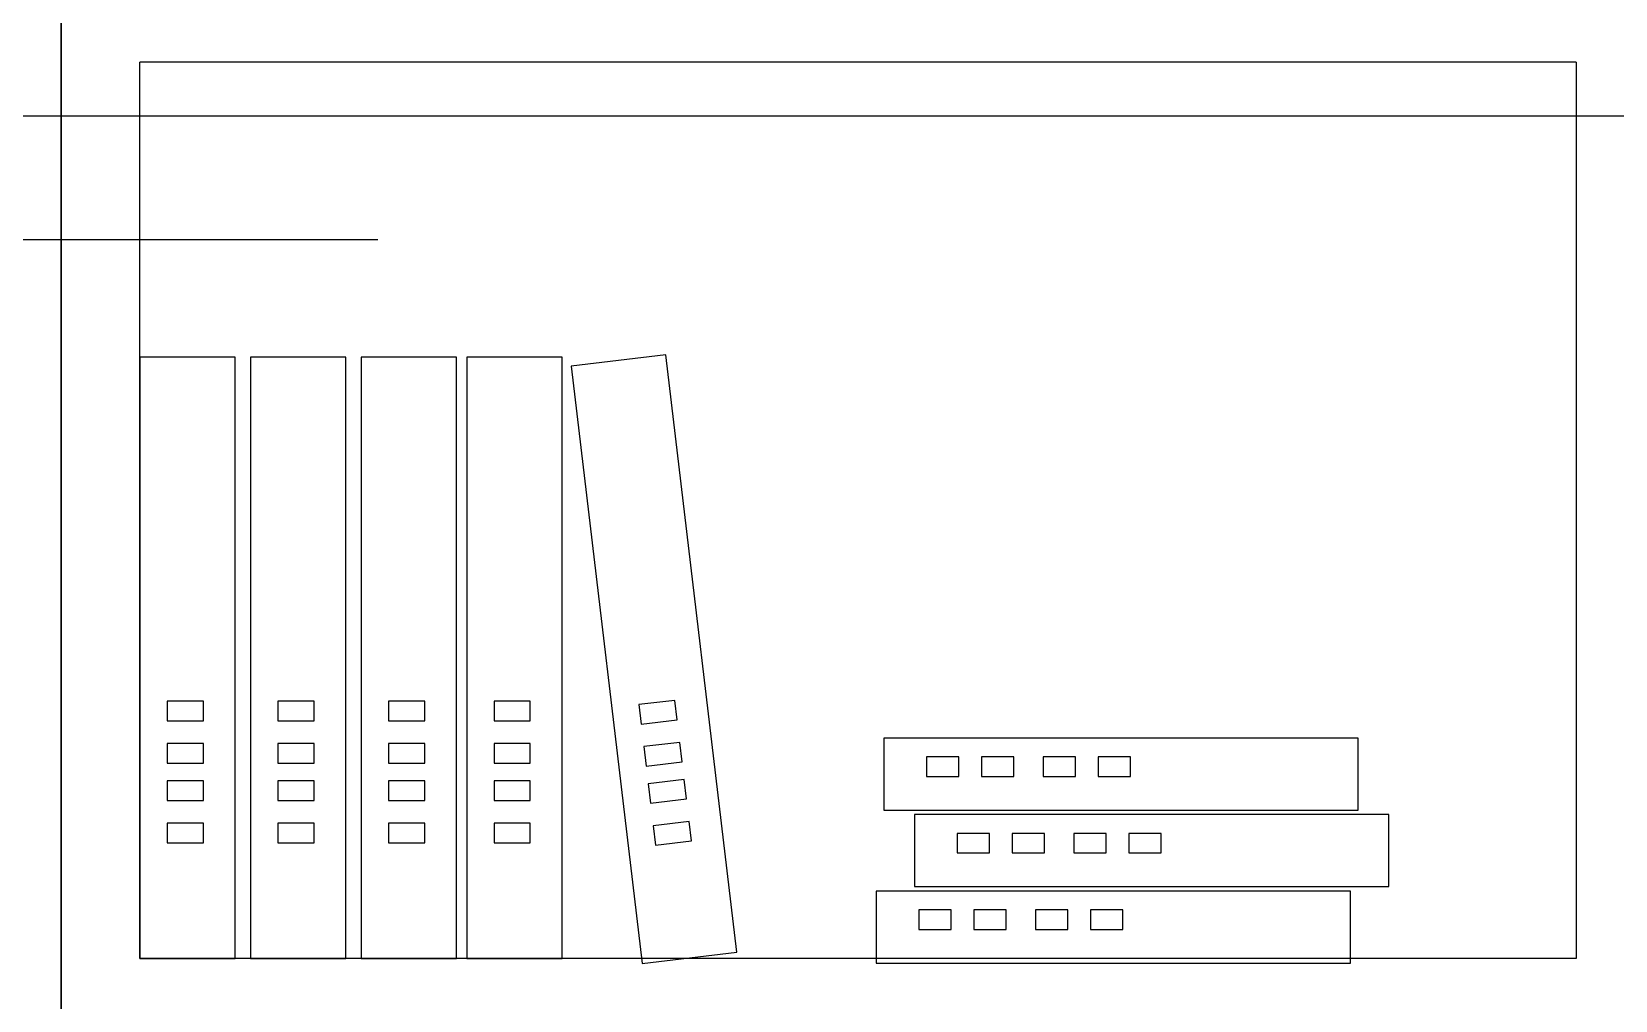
# Model space of a CAD drawing. Extents: x 477 to 4198, y 3437 to 7659.
# Drawn here: x 899 to 1383.1, y 5254.4 to 5550.5 of the extents above; entities that cross this region are included whole.
import ezdxf

# ---------------------------------------------------------------- set-up
doc = ezdxf.new("R2010")
doc.units = 0
doc.header["$MEASUREMENT"] = 0
for name, color, linetype in [('3', 3, 'CONTINUOUS'), ('4', 4, 'CONTINUOUS'), ('7', 7, 'CONTINUOUS'), ('TEXT', 3, 'CONTINUOUS')]:
    doc.layers.add(name, color=color, linetype=linetype)

# ---------------------------------------------------------------- blocks, each defined once
blk = doc.blocks.new('书03')
at = {"layer": '3'}
for p, q in [((202.88, 3.31), (224.57, 185.91)), ((224.57, 185.91), (253.55, 182.47)), ((256.25, 1.38), (256.25, 185.26)), ((256.25, 185.26), (285.43, 185.26)), ((285.43, 185.26), (285.43, 1.38)), ((288.55, 1.38), (288.55, 185.26)), ((288.55, 185.26), (317.73, 185.26)), ((317.73, 185.26), (317.73, 1.38)), ((322.37, 1.38), (322.37, 185.26)), ((322.37, 185.26), (351.55, 185.26)), ((351.55, 185.26), (351.55, 1.38)), ((356.19, 1.38), (356.19, 185.26)), ((356.19, 185.26), (385.37, 185.26)), ((385.37, 185.26), (385.37, 1.38)), ((253.55, 182.47), (231.86, -0.13)), ((12.95, 46.78), (12.95, 68.79)), ((12.95, 68.79), (157.97, 68.79)), ((157.97, 68.79), (157.97, 46.78)), ((3.58, 45.4), (148.6, 45.4)), ((3.58, 23.39), (3.58, 45.4)), ((157.97, 46.78), (12.95, 46.78)), ((148.6, 45.4), (148.6, 23.39)), ((148.6, 23.39), (3.58, 23.39)), ((15.29, 22.01), (160.31, 22.01)), ((15.29, 0), (15.29, 22.01)), ((160.31, 22.01), (160.31, 0)), ((160.31, 0), (15.29, 0)), ((231.86, -0.13), (202.88, 3.31)), ((285.43, 1.38), (256.25, 1.38)), ((317.73, 1.38), (288.55, 1.38)), ((351.55, 1.38), (322.37, 1.38)), ((385.37, 1.38), (356.19, 1.38))]:
    blk.add_line(p, q, dxfattribs=at)
for points in [[(232.82, 79.01), (232.11, 73.07), (221.14, 74.37), (221.85, 80.31)], [(277.05, 80.08), (277.05, 74.1), (266.01, 74.1), (266.01, 80.08)], [(309.35, 80.08), (309.35, 74.1), (298.3, 74.1), (298.3, 80.08)], [(343.17, 80.08), (343.17, 74.1), (332.12, 74.1), (332.12, 80.08)], [(376.99, 80.08), (376.99, 74.1), (365.94, 74.1), (365.94, 80.08)], [(92.44, 63.03), (92.44, 57.09), (82.54, 57.09), (82.54, 63.03)], [(109.27, 63.03), (109.27, 57.09), (99.37, 57.09), (99.37, 63.03)], [(128.08, 63.03), (128.08, 57.09), (118.18, 57.09), (118.18, 63.03)], [(144.91, 63.03), (144.91, 57.09), (135.01, 57.09), (135.01, 63.03)], [(231.29, 66.18), (230.59, 60.24), (219.62, 61.54), (220.32, 67.48)], [(277.05, 67.16), (277.05, 61.17), (266.01, 61.17), (266.01, 67.16)], [(309.35, 67.16), (309.35, 61.17), (298.3, 61.17), (298.3, 67.16)], [(343.17, 67.16), (343.17, 61.17), (332.12, 61.17), (332.12, 67.16)], [(376.99, 67.16), (376.99, 61.17), (365.94, 61.17), (365.94, 67.16)], [(229.94, 54.81), (229.24, 48.87), (218.27, 50.17), (218.97, 56.11)], [(277.05, 55.71), (277.05, 49.72), (266.01, 49.72), (266.01, 55.71)], [(309.35, 55.71), (309.35, 49.72), (298.3, 49.72), (298.3, 55.71)], [(343.17, 55.71), (343.17, 49.72), (332.12, 49.72), (332.12, 55.71)], [(376.99, 55.71), (376.99, 49.72), (365.94, 49.72), (365.94, 55.71)], [(83.08, 39.64), (83.08, 33.7), (73.18, 33.7), (73.18, 39.64)], [(99.9, 39.64), (99.9, 33.7), (90, 33.7), (90, 39.64)], [(118.72, 39.64), (118.72, 33.7), (108.82, 33.7), (108.82, 39.64)], [(135.54, 39.64), (135.54, 33.7), (125.64, 33.7), (125.64, 39.64)], [(228.42, 41.98), (227.71, 36.04), (216.74, 37.34), (217.45, 43.28)], [(277.05, 42.78), (277.05, 36.8), (266.01, 36.8), (266.01, 42.78)], [(309.35, 42.78), (309.35, 36.8), (298.3, 36.8), (298.3, 42.78)], [(343.17, 42.78), (343.17, 36.8), (332.12, 36.8), (332.12, 42.78)], [(376.99, 42.78), (376.99, 36.8), (365.94, 36.8), (365.94, 42.78)], [(94.78, 16.24), (94.78, 10.31), (84.88, 10.31), (84.88, 16.24)], [(111.61, 16.24), (111.61, 10.31), (101.71, 10.31), (101.71, 16.24)], [(130.42, 16.24), (130.42, 10.31), (120.52, 10.31), (120.52, 16.24)], [(147.25, 16.24), (147.25, 10.31), (137.35, 10.31), (137.35, 16.24)]]:
    blk.add_lwpolyline(points, close=True, dxfattribs=at)

msp = doc.modelspace()

# ---------------------------------------------------------------- linework, layer by layer
at = {"layer": '4'}
msp.add_line((908.07, 4189.14), (908.07, 6889.14), dxfattribs=at)
msp.add_lwpolyline([(908.07, 4929.14), (1858.07, 4929.14), (1858.07, 6179.14), (908.07, 6179.14)], close=True, dxfattribs=at)
at = {"layer": '7'}
for p, q in [((1371.07, 5541.14), (932.07, 5541.14)), ((932.07, 5267.14), (932.07, 5541.14)), ((1371.07, 5541.14), (1371.07, 5267.14)), ((1371.07, 5267.14), (932.07, 5267.14))]:
    msp.add_line(p, q, dxfattribs=at)
at = {"layer": 'TEXT'}
msp.add_line((751.43, 5524.79), (3856.49, 5524.79), dxfattribs=at)
at = {"layer": 'TEXT', "color": 1}
msp.add_lwpolyline([(810.73, 5487.03), (1004.79, 5487.03)], dxfattribs=at)

# ---------------------------------------------------------------- block references
at = {"layer": 'TEXT', "xscale": -1}
msp.add_blockref('书03', (1317.44, 5265.77), dxfattribs=at)

doc.saveas('drawing.dxf')
